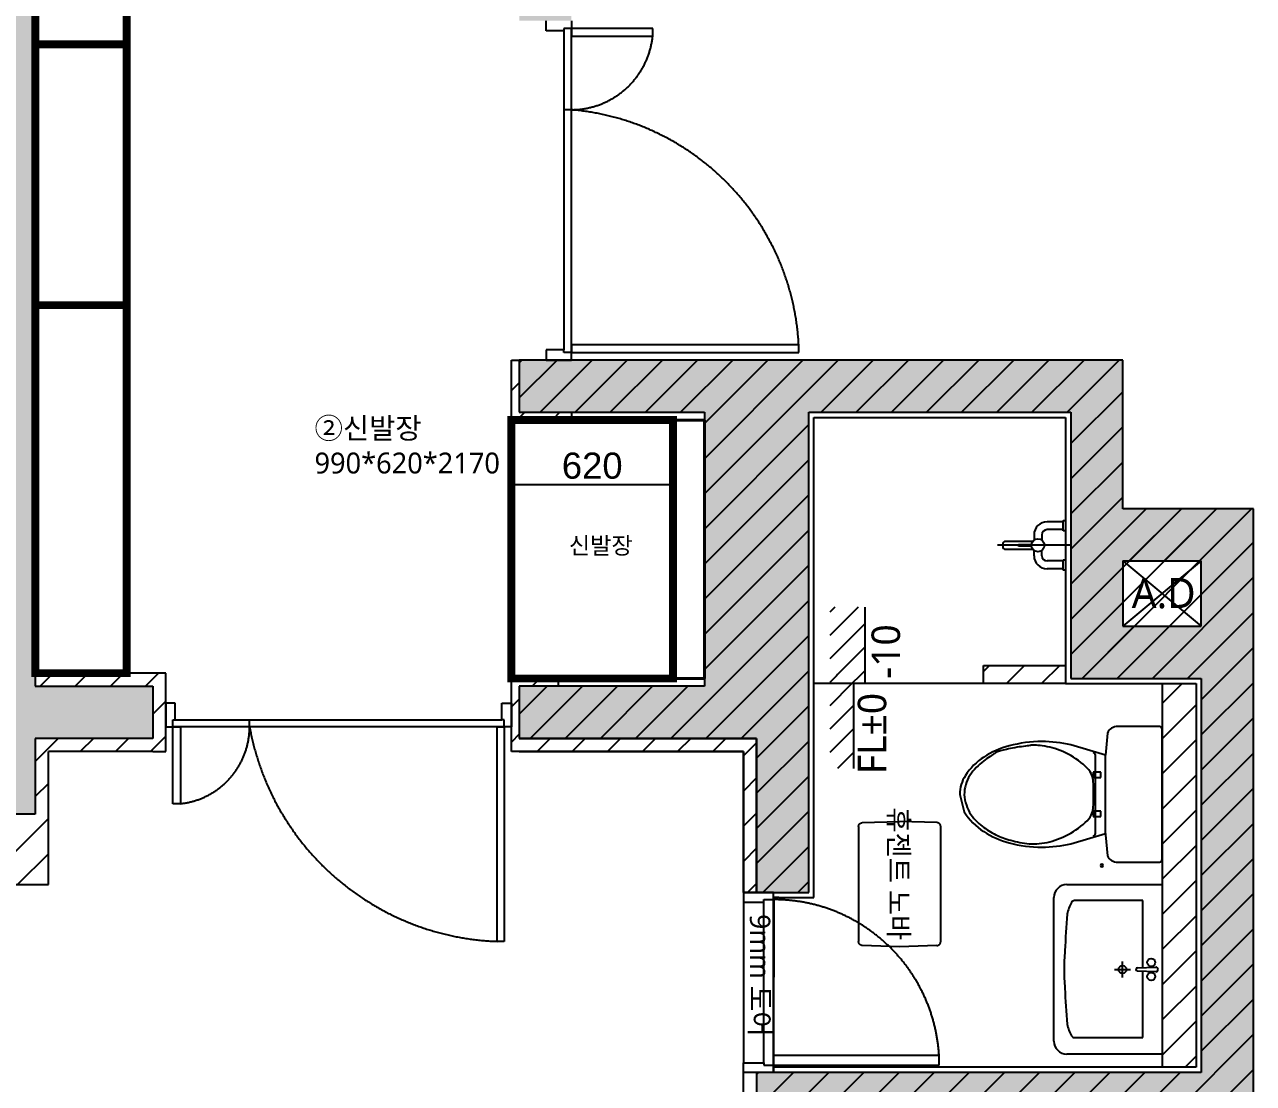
# Model space of a CAD drawing. Header units: millimetres. Extents: x 512 to 764439, y -71 to 559481.
# Drawn here: x 474385 to 479096, y 211570 to 215628 of the extents above; entities that cross this region are included whole.
import ezdxf
from ezdxf.enums import TextEntityAlignment as Align

# ---------------------------------------------------------------- set-up
doc = ezdxf.new("R2010")
doc.units = ezdxf.units.MM
doc.header["$LTSCALE"] = 50
doc.linetypes.add('CENTER', pattern=[50.8, 31.75, -6.35, 6.35, -6.35])
doc.linetypes.add('DASHDOT', pattern=[1, 0.5, -0.25, 0, -0.25])
for name, color, linetype in [('#CENTER', 1, 'CENTER'), ('#DOOR', 4, 'Continuous'), ('#FUR_제작', 6, 'Continuous'), ('#TEXT', 7, 'Continuous'), ('#건축벽체_CON', 2, 'Continuous'), ('#목공', 124, 'Continuous'), ('#욕실', 252, 'Continuous'), ('#조적', 30, 'Continuous'), ('#타일', 241, 'Continuous'), ('.', 8, 'Continuous'), ('16.마감표기도', 7, 'Continuous')]:
    doc.layers.add(name, color=color, linetype=linetype)
doc.layers.add('#Fur', color=6, linetype='Continuous', lineweight=40)
doc.styles.get("Standard").update_dxf_attribs({"font": 'arial.ttf'})
doc.styles.add('STYLE7', font='swissel.ttf')
doc.styles.add('맑은 고딕', font='malgun.ttf')
doc.styles.add('맑은고딕', font='malgun.ttf')
doc.dimstyles.new('조명배치도_60', dxfattribs={"dimscale": 100, "dimtxt": 1, "dimasz": 0.25, "dimexe": 0.3, "dimexo": 0.2, "dimgap": 0.2, "dimtad": 1, "dimdec": 0, "dimlunit": 6, "dimtxsty": 'STYLE7', "dimblk": 'ARCHTICK', "dimcen": -1, "dimclrd": 256, "dimclre": 256, "dimclrt": 10, "dimadec": 0, "dimazin": 0, "dimtfac": 1, "dimtdec": 0, "dimtix": 1, "dimtmove": 2, "dimatfit": 3, "dimldrblk": 'ARCHTICK', "dimfxl": 1, "dimlwd": -1, "dimlwe": -1, "dimarcsym": 0})
pattern_1 = [(45, (226107.1, 166752.55), (-67.35192, 67.35192), [])]

# ---------------------------------------------------------------- blocks, each defined once
blk = doc.blocks.new('DFDSF')
at = {"layer": '.', "ltscale": 2, "transparency": 33554559}
h = blk.add_hatch(color=8, dxfattribs=at)
h.dxf.hatch_style = 1
h.paths.add_polyline_path([(338341.2, 81981.1), (336641.2, 81981.1), (336641.2, 81781.1), (337741.2, 81781.1), (337741.2, 80281.1), (336886.2, 80281.1), (336886.2, 80081.1), (337741.2, 80081.1), (337741.2, 75921.1), (337281.2, 75921.1), (337281.2, 75721.1), (337941.2, 75721.1), (337941.2, 76011.1), (338391.2, 76011.1), (338391.2, 76058), (338391.2, 76211.1), (337941.2, 76211.1), (337941.2, 80081.1), (338341.2, 80081.1)])
h.paths.add_polyline_path([(338141.2, 80881.1), (337941.2, 80881.1), (337941.2, 81781.1), (338141.2, 81781.1)], flags=16)
h.paths.add_polyline_path([(338141.2, 80681.1), (338141.2, 80281.1), (337941.2, 80281.1), (337941.2, 80681.1)], flags=16)
h.paths.add_polyline_path([(339996.2, 80203.6), (339796.2, 80203.6), (339796.2, 80081.1), (339796.2, 78761.1), (339996.2, 78761.1)])
h.paths.add_polyline_path([(331166.2, 70151.1), (330766.2, 70151.1), (330766.2, 69951.1), (331366.2, 69951.1), (331366.2, 74251.1), (331166.2, 74251.1), (331166.2, 74055.5)])
h.paths.add_polyline_path([(336200.7, 78532.8), (336200.7, 79213.9), (335787, 79213.9), (335787, 78532.8)], flags=9)
h.paths.add_polyline_path([(333543.1, 77829.6), (334224.1, 77829.6), (334224.1, 78243.3), (333543.1, 78243.3)], flags=9)
h.paths.add_polyline_path([(337703.7, 74502.9), (337703.7, 75183.9), (337290, 75183.9), (337290, 74502.9)], flags=9)
h.paths.add_polyline_path([(331162.1, 74502.9), (331162.1, 75183.9), (330748.4, 75183.9), (330748.4, 74502.9)], flags=9)
h.paths.add_polyline_path([(336260.6, 76774.4), (336260.6, 77267), (335846.9, 77267), (335846.9, 76774.4)], flags=9)
h.paths.add_polyline_path([(334913.9, 79384.1), (334913.9, 79876.7), (334500.2, 79876.7), (334500.2, 79384.1)], flags=9)
h.paths.add_polyline_path([(329011.8, 71740.4), (329489.3, 71740.4), (329489.3, 72021.6), (329011.8, 72021.6)], flags=9)
h.paths.add_polyline_path([(336400.9, 79956.4), (336699.3, 79956.4), (336699.3, 80077.5), (336400.9, 80077.5)], flags=9)
h.paths.add_polyline_path([(338695.3, 81081.3), (339421.1, 81081.3), (339421.1, 81298.3), (338695.3, 81298.3)], flags=9)
h.paths.add_polyline_path([(336820.7, 78057.1), (337362.8, 78057.1), (337362.8, 78178.2), (336820.7, 78178.2)], flags=25)
h.paths.add_polyline_path([(332573.5, 80085.7), (332573.5, 80472.7), (332452.4, 80472.7), (332452.4, 80085.7)], flags=9)
h.paths.add_polyline_path([(332682, 81037.5), (332682, 81616.6), (332452.3, 81616.6), (332452.3, 81037.5)], flags=9)
h.paths.add_polyline_path([(327279.7, 75623.7), (328005.6, 75623.7), (328005.6, 75840.6), (327279.7, 75840.6)], flags=9)
h.paths.add_polyline_path([(334863.3, 79512.1), (336051.7, 79512.1), (336051.7, 79766.9), (334863.3, 79766.9)], flags=9)
h.paths.add_polyline_path([(329176.8, 70568.8), (329756.3, 70568.8), (329756.3, 70804.7), (329176.8, 70804.7)], flags=9)
h.paths.add_polyline_path([(333507.8, 69233.9), (334696.1, 69233.9), (334696.1, 69488.6), (333507.8, 69488.6)], flags=9)
h.paths.add_polyline_path([(340816.6, 69233.9), (342005, 69233.9), (342005, 69488.6), (340816.6, 69488.6)], flags=9)
h.paths.add_polyline_path([(333634.5, 79165.1), (333999.1, 79165.1), (333999.1, 79348.5), (333634.5, 79348.5)], flags=9)
h.paths.add_polyline_path([(333962.6, 80090.5), (334586.1, 80090.5), (334586.1, 80239.6), (333962.6, 80239.6)], flags=9)
h.paths.add_polyline_path([(334060.9, 75436.5), (335408.1, 75436.5), (335408.1, 75619.9), (334060.9, 75619.9)], flags=9)
h.paths.add_polyline_path([(331366.5, 68772.9), (332548, 68772.9), (332548, 69008.8), (331366.5, 69008.8)], flags=9)
h.paths.add_polyline_path([(334774.3, 77718.7), (335343.7, 77718.7), (335343.7, 78003.8), (334774.3, 78003.8)], flags=9)
h.paths.add_polyline_path([(335953.7, 79875.3), (336320.9, 79875.3), (336320.9, 80024.3), (335953.7, 80024.3)], flags=9)
h.paths.add_polyline_path([(333460.9, 76854.3), (333764.7, 76854.3), (333764.7, 77007.1), (333460.9, 77007.1)], flags=9)
h.paths.add_polyline_path([(333091.1, 76542.6), (333394.9, 76542.6), (333394.9, 76695.4), (333091.1, 76695.4)], flags=9)
h.paths.add_polyline_path([(332969.8, 79053.3), (333100.7, 79053.3), (333100.7, 79206.1), (332969.8, 79206.1)], flags=9)
h.paths.add_polyline_path([(332884.4, 77770.4), (333188.2, 77770.4), (333188.2, 77923.2), (332884.4, 77923.2)], flags=9)
h.paths.add_polyline_path([(332836.6, 78524.5), (333230.8, 78524.5), (333230.8, 78677.2), (332836.6, 78677.2)], flags=9)
h.paths.add_polyline_path([(329027.4, 69208.3), (329838.7, 69208.3), (329838.7, 69493.3), (329027.4, 69493.3)], flags=9)
h.paths.add_polyline_path([(333408.3, 81268.8), (334219.6, 81268.8), (334219.6, 81553.9), (333408.3, 81553.9)], flags=9)
h.paths.add_polyline_path([(336706.9, 80756.2), (336706.9, 81151.4), (336537.7, 81151.4), (336537.7, 80756.2)], flags=9)
h.paths.add_polyline_path([(336759.6, 81121.6), (336759.6, 81407.7), (336590.4, 81407.7), (336590.4, 81121.6)], flags=9)
h.paths.add_polyline_path([(328332, 78371.2), (328332, 78766.4), (328162.7, 78766.4), (328162.7, 78371.2)], flags=9)
h.paths.add_polyline_path([(328384.8, 78736.5), (328384.8, 79022.9), (328214.7, 79022.9), (328214.7, 78736.5)], flags=9)
h.paths.add_polyline_path([(338932.4, 71242.6), (339326.7, 71242.6), (339326.7, 71395.4), (338932.4, 71395.4)], flags=9)
h.paths.add_polyline_path([(341434.5, 74226.2), (341828.8, 74226.2), (341828.8, 74379), (341434.5, 74379)], flags=9)
h.paths.add_polyline_path([(337702.2, 71296.7), (338108.8, 71296.7), (338108.8, 71577.9), (337702.2, 71577.9)], flags=9)
h.paths.add_polyline_path([(340786.3, 71296.7), (341192.9, 71296.7), (341192.9, 71577.9), (340786.3, 71577.9)], flags=9)
h.paths.add_polyline_path([(330938, 77966.2), (331344.6, 77966.2), (331344.6, 78247.4), (330938, 78247.4)], flags=9)
h.paths.add_polyline_path([(333628.2, 71737.2), (334197.6, 71737.2), (334197.6, 72022.3), (333628.2, 72022.3)], flags=9)
h.paths.add_polyline_path([(327958.2, 69261.8), (328352.4, 69261.8), (328352.4, 69414.6), (327958.2, 69414.6)], flags=9)
h.paths.add_polyline_path([(327409.8, 71898.3), (327804.1, 71898.3), (327804.1, 72051.1), (327409.8, 72051.1)], flags=9)
h.paths.add_polyline_path([(327434.8, 74896.2), (327829, 74896.2), (327829, 75049), (327434.8, 75049)], flags=9)
h.paths.add_polyline_path([(327440.5, 77324), (327756.6, 77324), (327756.6, 77476.7), (327440.5, 77476.7)], flags=9)
h.paths.add_polyline_path([(327478.9, 76542.6), (327782.7, 76542.6), (327782.7, 76695.4), (327478.9, 76695.4)], flags=9)
h.paths.add_polyline_path([(341178.3, 75772.2), (341178.3, 75148.5), (341329.6, 75148.5), (341329.6, 75772.2)], flags=9)
h.paths.add_polyline_path([(341233.7, 75866.2), (341233.7, 76261.4), (341064.4, 76261.4), (341064.4, 75866.2)], flags=9)
h.paths.add_polyline_path([(341286.5, 76231.5), (341286.5, 76517.9), (341116.4, 76517.9), (341116.4, 76231.5)], flags=9)
h.paths.add_polyline_path([(339403.9, 77086.2), (339403.9, 77481.4), (339234.7, 77481.4), (339234.7, 77086.2)], flags=9)
h.paths.add_polyline_path([(339456.2, 77438.2), (339456.2, 77723.4), (339289.6, 77723.4), (339289.6, 77438.2)], flags=9)
h.paths.add_polyline_path([(328180, 78337.2), (328180, 77751.1), (328331.3, 77751.1), (328331.3, 78337.2)], flags=9)
h.paths.add_polyline_path([(338414.5, 77089.5), (339135.2, 77089.5), (339135.2, 77242.3), (338414.5, 77242.3)], flags=9)
h.paths.add_polyline_path([(338683.5, 77496.6), (338987.3, 77496.6), (338987.3, 77649.4), (338683.5, 77649.4)], flags=9)
h.paths.add_polyline_path([(340029.3, 76679.8), (340333.1, 76679.8), (340333.1, 76832.6), (340029.3, 76832.6)], flags=9)
h.paths.add_polyline_path([(338380.9, 78083.2), (339011.1, 78083.2), (339011.1, 78236), (338380.9, 78236)], flags=9)
h.paths.add_polyline_path([(338414.5, 79236), (339135.2, 79236), (339135.2, 79388.8), (338414.5, 79388.8)], flags=9)
h.paths.add_polyline_path([(327245.7, 80105.2), (327559.2, 80105.2), (327559.2, 80280.3), (327245.7, 80280.3)], flags=9)
h.paths.add_polyline_path([(327265.7, 79299), (327538.3, 79299), (327538.3, 79477.3), (327265.7, 79477.3)], flags=9)
h.paths.add_polyline_path([(342110.3, 76479.4), (342423.8, 76479.4), (342423.8, 76654.6), (342110.3, 76654.6)], flags=9)
h = blk.add_hatch(color=8, dxfattribs=at)
h.dxf.hatch_style = 1
h.paths.add_polyline_path([(336646.2, 74251.1), (336446.2, 74251.1), (336446.2, 68796.1), (336446.2, 68796.1), (336446.2, 68673.6), (336446.2, 68673.6), (336446.2, 68551.1), (336646.2, 68551.1), (336646.2, 68673.6), (336646.2, 68796.1)])
h.paths.add_polyline_path([(333337.8, 69143.6), (333337.8, 69636.2), (332924.1, 69636.2), (332924.1, 69143.6)], flags=9)
h.paths.add_polyline_path([(329011.8, 71740.4), (329489.3, 71740.4), (329489.3, 72021.6), (329011.8, 72021.6)], flags=9)
h.paths.add_polyline_path([(336400.9, 79956.4), (336699.3, 79956.4), (336699.3, 80077.5), (336400.9, 80077.5)], flags=9)
h.paths.add_polyline_path([(338695.3, 81081.3), (339421.1, 81081.3), (339421.1, 81298.3), (338695.3, 81298.3)], flags=9)
h.paths.add_polyline_path([(336820.7, 78057.1), (337362.8, 78057.1), (337362.8, 78178.2), (336820.7, 78178.2)], flags=9)
h.paths.add_polyline_path([(332573.5, 80085.7), (332573.5, 80472.7), (332452.4, 80472.7), (332452.4, 80085.7)], flags=9)
h.paths.add_polyline_path([(332682, 81037.5), (332682, 81616.6), (332452.3, 81616.6), (332452.3, 81037.5)], flags=9)
h.paths.add_polyline_path([(327279.7, 75623.7), (328005.6, 75623.7), (328005.6, 75840.6), (327279.7, 75840.6)], flags=9)
h.paths.add_polyline_path([(334863.3, 79512.1), (336051.7, 79512.1), (336051.7, 79766.9), (334863.3, 79766.9)], flags=9)
h.paths.add_polyline_path([(329176.8, 70568.8), (329756.3, 70568.8), (329756.3, 70804.7), (329176.8, 70804.7)], flags=9)
h.paths.add_polyline_path([(333507.8, 69233.9), (334696.1, 69233.9), (334696.1, 69488.6), (333507.8, 69488.6)], flags=9)
h.paths.add_polyline_path([(340376, 69233.9), (341564.3, 69233.9), (341564.3, 69488.6), (340376, 69488.6)], flags=9)
h.paths.add_polyline_path([(333634.5, 79165.1), (333999.1, 79165.1), (333999.1, 79348.5), (333634.5, 79348.5)], flags=9)
h.paths.add_polyline_path([(333962.6, 80090.5), (334586.1, 80090.5), (334586.1, 80239.6), (333962.6, 80239.6)], flags=9)
h.paths.add_polyline_path([(334060.9, 75436.5), (335408.1, 75436.5), (335408.1, 75619.9), (334060.9, 75619.9)], flags=9)
h.paths.add_polyline_path([(331366.5, 68772.9), (332548, 68772.9), (332548, 69008.8), (331366.5, 69008.8)], flags=9)
h.paths.add_polyline_path([(334774.3, 77718.7), (335343.7, 77718.7), (335343.7, 78003.8), (334774.3, 78003.8)], flags=9)
h.paths.add_polyline_path([(335953.7, 79875.3), (336320.9, 79875.3), (336320.9, 80024.3), (335953.7, 80024.3)], flags=9)
h.paths.add_polyline_path([(333460.9, 76854.3), (333764.7, 76854.3), (333764.7, 77007.1), (333460.9, 77007.1)], flags=9)
h.paths.add_polyline_path([(333091.1, 76542.6), (333394.9, 76542.6), (333394.9, 76695.4), (333091.1, 76695.4)], flags=9)
h.paths.add_polyline_path([(332969.8, 79053.3), (333100.7, 79053.3), (333100.7, 79206.1), (332969.8, 79206.1)], flags=9)
h.paths.add_polyline_path([(332884.4, 77770.4), (333188.2, 77770.4), (333188.2, 77923.2), (332884.4, 77923.2)], flags=9)
h.paths.add_polyline_path([(332836.6, 78524.5), (333230.8, 78524.5), (333230.8, 78677.2), (332836.6, 78677.2)], flags=9)
h.paths.add_polyline_path([(329027.4, 69208.3), (329838.7, 69208.3), (329838.7, 69493.3), (329027.4, 69493.3)], flags=9)
h.paths.add_polyline_path([(333408.3, 81268.8), (334219.6, 81268.8), (334219.6, 81553.9), (333408.3, 81553.9)], flags=9)
h.paths.add_polyline_path([(336706.9, 80756.2), (336706.9, 81151.4), (336537.7, 81151.4), (336537.7, 80756.2)], flags=9)
h.paths.add_polyline_path([(336759.6, 81121.6), (336759.6, 81407.7), (336590.4, 81407.7), (336590.4, 81121.6)], flags=9)
h.paths.add_polyline_path([(328332, 78371.2), (328332, 78766.4), (328162.7, 78766.4), (328162.7, 78371.2)], flags=9)
h.paths.add_polyline_path([(328384.8, 78736.5), (328384.8, 79022.9), (328214.7, 79022.9), (328214.7, 78736.5)], flags=9)
h.paths.add_polyline_path([(338932.4, 71242.6), (339326.7, 71242.6), (339326.7, 71395.4), (338932.4, 71395.4)], flags=9)
h.paths.add_polyline_path([(341434.5, 74226.2), (341828.8, 74226.2), (341828.8, 74379), (341434.5, 74379)], flags=9)
h.paths.add_polyline_path([(337702.2, 71296.7), (338108.8, 71296.7), (338108.8, 71577.9), (337702.2, 71577.9)], flags=9)
h.paths.add_polyline_path([(340786.3, 71296.7), (341192.9, 71296.7), (341192.9, 71577.9), (340786.3, 71577.9)], flags=9)
h.paths.add_polyline_path([(330938, 77966.2), (331344.6, 77966.2), (331344.6, 78247.4), (330938, 78247.4)], flags=9)
h.paths.add_polyline_path([(333628.2, 71737.2), (334197.6, 71737.2), (334197.6, 72022.3), (333628.2, 72022.3)], flags=9)
h.paths.add_polyline_path([(327958.2, 69261.8), (328352.4, 69261.8), (328352.4, 69414.6), (327958.2, 69414.6)], flags=9)
h.paths.add_polyline_path([(327409.8, 71898.3), (327804.1, 71898.3), (327804.1, 72051.1), (327409.8, 72051.1)], flags=9)
h.paths.add_polyline_path([(327434.8, 74896.2), (327829, 74896.2), (327829, 75049), (327434.8, 75049)], flags=9)
h.paths.add_polyline_path([(327440.5, 77324), (327756.6, 77324), (327756.6, 77476.7), (327440.5, 77476.7)], flags=9)
h.paths.add_polyline_path([(327478.9, 76542.6), (327782.7, 76542.6), (327782.7, 76695.4), (327478.9, 76695.4)], flags=9)
h.paths.add_polyline_path([(341178.3, 75772.2), (341178.3, 75148.5), (341329.6, 75148.5), (341329.6, 75772.2)], flags=9)
h.paths.add_polyline_path([(341233.7, 75866.2), (341233.7, 76261.4), (341064.4, 76261.4), (341064.4, 75866.2)], flags=9)
h.paths.add_polyline_path([(341286.5, 76231.5), (341286.5, 76517.9), (341116.4, 76517.9), (341116.4, 76231.5)], flags=9)
h.paths.add_polyline_path([(339403.9, 77086.2), (339403.9, 77481.4), (339234.7, 77481.4), (339234.7, 77086.2)], flags=9)
h.paths.add_polyline_path([(339456.2, 77438.2), (339456.2, 77723.4), (339289.6, 77723.4), (339289.6, 77438.2)], flags=9)
h.paths.add_polyline_path([(328180, 78337.2), (328180, 77751.1), (328331.3, 77751.1), (328331.3, 78337.2)], flags=9)
h.paths.add_polyline_path([(338414.5, 77089.5), (339135.2, 77089.5), (339135.2, 77242.3), (338414.5, 77242.3)], flags=9)
h.paths.add_polyline_path([(338683.5, 77496.6), (338987.3, 77496.6), (338987.3, 77649.4), (338683.5, 77649.4)], flags=9)
h.paths.add_polyline_path([(340029.3, 76679.8), (340333.1, 76679.8), (340333.1, 76832.6), (340029.3, 76832.6)], flags=9)
h.paths.add_polyline_path([(338380.9, 78083.2), (339011.1, 78083.2), (339011.1, 78236), (338380.9, 78236)], flags=9)
h.paths.add_polyline_path([(338414.5, 79236), (339135.2, 79236), (339135.2, 79388.8), (338414.5, 79388.8)], flags=9)
h.paths.add_polyline_path([(327245.7, 80105.2), (327559.2, 80105.2), (327559.2, 80280.3), (327245.7, 80280.3)], flags=9)
h.paths.add_polyline_path([(327265.7, 79299), (327538.3, 79299), (327538.3, 79477.3), (327265.7, 79477.3)], flags=9)
h.paths.add_polyline_path([(342110.3, 76479.4), (342423.8, 76479.4), (342423.8, 76654.6), (342110.3, 76654.6)], flags=9)
h = blk.add_hatch(color=8, dxfattribs=at)
h.dxf.hatch_style = 1
h.paths.add_polyline_path([(340506.2, 76211.1), (339796.2, 76211.1), (339796.2, 76011.1), (340706.2, 76011.1), (340706.2, 75421.1), (340771.2, 75421.1), (340906.2, 75421.1), (340906.2, 77261.1), (341911.2, 77261.1), (341911.2, 76241.1), (342411.2, 76241.1), (342411.2, 74731.1), (340706.2, 74731.1), (340706.2, 74051.1), (340906.2, 74051.1), (340906.2, 74531.1), (342411.2, 74531.1), (342411.2, 68551.1), (342611.2, 68551.1), (342611.2, 76891.1), (342111.2, 76891.1), (342111.2, 77461.1), (339796.2, 77461.1), (339796.2, 77261.1), (340506.2, 77261.1)])
h.paths.add_polyline_path([(342111.2, 76441.1), (342111.2, 76691.1), (342411.2, 76691.1), (342411.2, 76441.1)], flags=16)
h.paths.add_polyline_path([(342110.3, 76479.4), (342423.8, 76479.4), (342423.8, 76654.6), (342110.3, 76654.6)], flags=24)
at = {"layer": '#CENTER', "color": 8, "ltscale": 2}
for p, q in [((342111.2, 76691.1), (342411.2, 76441.1)), ((342411.2, 76691.1), (342111.2, 76441.1))]:
    blk.add_line(p, q, dxfattribs=at)
at = {"layer": '#DOOR', "color": 8}
for p, q in [((339899.3, 78722.3), (339899.3, 78761.1)), ((339996.2, 78732), (339967.2, 78732)), ((339967.2, 78732), (339967.2, 78722.3)), ((339996.2, 78761.1), (339996.2, 78732)), ((340308.3, 78732), (339996.2, 78732)), ((339996.2, 78732), (339996.2, 78701.7)), ((340308.3, 78701.7), (340308.3, 78732)), ((339967.2, 78722.3), (339899.3, 78722.3)), ((339996.2, 78701.7), (340308.3, 78701.7)), ((339996.2, 77461.1), (339996.2, 77519.2)), ((340868, 77519.2), (339996.2, 77519.2)), ((339996.2, 77519.2), (339996.2, 77490.1)), ((340868, 77490.1), (340868, 77519.2)), ((339967.2, 77499.8), (339899.3, 77499.8)), ((339899.3, 77499.8), (339899.3, 77461.1)), ((339899.3, 77461.1), (339996.2, 77461.1)), ((339967.2, 77490.1), (339967.2, 77499.8)), ((339996.2, 77490.1), (339967.2, 77490.1)), ((339996.2, 77490.1), (340868, 77490.1)), ((338441.2, 76146.8), (338441.2, 76055.4)), ((338477.8, 76146.8), (338441.2, 76146.8)), ((338477.8, 76082.8), (338477.8, 76146.8)), ((339729.7, 76082.8), (339729.7, 76146.8)), ((339729.7, 76146.8), (339766.2, 76146.8)), ((339766.2, 76146.8), (339766.2, 76055.4)), ((338441.2, 76055.4), (338468.7, 76055.4)), ((338468.7, 76055.4), (338468.7, 76082.8)), ((338468.7, 76082.8), (338477.8, 76082.8)), ((338468.7, 75761.1), (338468.7, 76055.4)), ((338468.7, 76055.4), (338497.3, 76055.4)), ((338497.3, 76055.4), (338497.3, 75761.1)), ((339766.2, 76055.4), (339711.4, 76055.4)), ((339711.4, 75233.3), (339711.4, 76055.4)), ((339711.4, 76055.4), (339738.8, 76055.4)), ((339738.8, 76082.8), (339729.7, 76082.8)), ((339738.8, 76055.4), (339738.8, 76082.8)), ((339738.8, 76055.4), (339738.8, 75233.3)), ((338497.3, 75761.1), (338468.7, 75761.1)), ((340771.2, 75421.1), (340656.2, 75421.1)), ((340656.2, 75421.1), (340656.2, 75384.3)), ((340656.2, 75384.3), (340734.4, 75384.3)), ((340656.2, 75384.3), (340656.2, 74767.9)), ((340734.4, 75384.3), (340734.4, 75393.5)), ((340734.4, 75393.5), (340771.2, 75393.5)), ((340734.4, 74767.9), (340734.4, 75384.3)), ((340771.2, 75393.5), (340771.2, 75421.1)), ((340772.1, 75393.5), (340771.2, 74795.5)), ((339738.8, 75233.3), (339711.4, 75233.3)), ((340656.2, 74767.9), (340734.4, 74767.9)), ((340656.2, 74731.1), (340656.2, 74767.9)), ((340734.4, 74767.9), (340734.4, 74758.7)), ((341406, 74795.5), (340771.2, 74795.5)), ((340771.2, 74795.5), (340771.2, 74758.7)), ((341406, 74758.7), (341406, 74795.5)), ((340771.2, 74731.1), (340656.2, 74731.1)), ((340734.4, 74758.7), (340771.2, 74758.7)), ((340771.2, 74758.7), (340771.2, 74731.1)), ((340771.2, 74758.7), (341406, 74758.7))]:
    blk.add_line(p, q, dxfattribs=at)
at = {"layer": '#DOOR', "color": 8, "ltscale": 2}
for p, q in [((339996.2, 77490.1), (339996.2, 78732)), ((339967.2, 78722.3), (339967.2, 77499.8)), ((339996.2, 78420.3), (339967.2, 78420.3)), ((339738.8, 76055.4), (338468.7, 76055.4)), ((338477.8, 76082.8), (339729.7, 76082.8)), ((338762.6, 76055.4), (338762.6, 76082.8))]:
    blk.add_line(p, q, dxfattribs=at)
at = {"layer": '#DOOR', "color": 8, "linetype": 'DASHDOT', "ltscale": 100}
for centre, radius, start, end in [((339995.1, 78735.2), 314.9, 270.2009, 353.8879), ((339913.9, 77468.4), 955.4, 3.0488, 85.0545), ((338465.7, 76056.4), 297, 276.1121, 359.7991), ((339748.3, 76234.4), 1001.7, 190.2925, 267.892)]:
    blk.add_arc(centre, radius, start, end, dxfattribs=at)
at = {"layer": '#DOOR', "color": 8, "linetype": 'DASHDOT', "ltscale": 60}
blk.add_arc((340772.4, 74758.7), 634.8, 3.4075, 90.0222, dxfattribs=at)
at = {"layer": '#Fur', "color": 8, "ltscale": 2}
for p, q in [((338291.2, 76261.1), (338291.2, 80081.1)), ((337941.2, 78671.1), (338291.2, 78671.1)), ((337941.2, 77671.1), (338291.2, 77671.1)), ((340506.2, 77231.1), (339766.2, 77231.1)), ((339766.2, 77231.1), (339766.2, 76241.1)), ((340506.2, 76241.1), (340506.2, 77231.1)), ((339766.2, 76241.1), (340506.2, 76241.1))]:
    blk.add_line(p, q, dxfattribs=at)
at = {"layer": '#TEXT', "color": 8}
for p, q in [((341122.9, 76221.1), (341122.9, 76514.5)), ((341122.9, 76221.1), (341077.9, 76221.1)), ((341077.9, 76221.1), (341077.9, 75896.1))]:
    blk.add_line(p, q, dxfattribs=at)
at = {"layer": '#건축벽체_CON', "color": 8, "ltscale": 2}
for p, q in [((337941.2, 80081.1), (337941.2, 76211.1)), ((342111.2, 77461.1), (339796.2, 77461.1)), ((339796.2, 77461.1), (339796.2, 77261.1)), ((342111.2, 76891.1), (342111.2, 77461.1)), ((339796.2, 77261.1), (340506.2, 77261.1)), ((340506.2, 77261.1), (340506.2, 76211.1)), ((340906.2, 75421.1), (340906.2, 77261.1)), ((340906.2, 77261.1), (341911.2, 77261.1)), ((341911.2, 77261.1), (341911.2, 76241.1)), ((342611.2, 76891.1), (342111.2, 76891.1)), ((342611.2, 68551.1), (342611.2, 76891.1)), ((342111.2, 76691.1), (342411.2, 76691.1)), ((342111.2, 76691.1), (342111.2, 76441.1)), ((342411.2, 76441.1), (342411.2, 76691.1)), ((342111.2, 76441.1), (342411.2, 76441.1)), ((341911.2, 76241.1), (342411.2, 76241.1)), ((342411.2, 76241.1), (342411.2, 74731.1)), ((337941.2, 76211.1), (338391.2, 76211.1)), ((338391.2, 76211.1), (338391.2, 76011.1)), ((340506.2, 76211.1), (339796.2, 76211.1)), ((339796.2, 76211.1), (339796.2, 76011.1)), ((338391.2, 76011.1), (337941.2, 76011.1)), ((337941.2, 76011.1), (337941.2, 75721.1)), ((339796.2, 76011.1), (340706.2, 76011.1)), ((340706.2, 76011.1), (340706.2, 75421.1)), ((337941.2, 75721.1), (337281.2, 75721.1)), ((340706.2, 75421.1), (340906.2, 75421.1)), ((342411.2, 74731.1), (340706.2, 74731.1)), ((340706.2, 74731.1), (340706.2, 74051.1))]:
    blk.add_line(p, q, dxfattribs=at)
at = {"layer": '#목공', "color": 8, "ltscale": 2}
for p, q in [((339766.2, 77231.1), (339766.2, 77461.1)), ((339766.2, 77461.1), (339796.2, 77461.1)), ((339796.2, 77461.1), (339796.2, 77261.1)), ((339996.2, 77231.1), (339766.2, 77231.1)), ((339796.2, 77261.1), (339996.2, 77261.1)), ((339996.2, 77261.1), (339996.2, 77231.1)), ((338441.2, 76261.1), (337941.2, 76261.1)), ((338441.2, 75961.1), (338441.2, 76261.1)), ((339766.2, 75961.1), (339766.2, 76241.1)), ((339766.2, 76241.1), (339946.2, 76241.1)), ((339946.2, 76241.1), (339946.2, 76211.1)), ((337991.2, 76011.1), (337991.2, 76011.1)), ((339796.2, 76011.1), (340706.2, 76011.1)), ((340706.2, 76011.1), (339796.2, 76011.1)), ((340656.2, 76011.1), (340656.2, 76011.1)), ((340706.2, 76011.1), (340706.2, 75421.1)), ((340706.2, 75421.1), (340706.2, 76011.1)), ((337991.2, 75451.1), (337991.2, 75961.1)), ((338391.2, 75961.1), (337991.2, 75961.1)), ((338391.2, 75961.1), (338441.2, 75961.1)), ((339796.2, 75961.1), (339766.2, 75961.1)), ((340656.2, 75961.1), (339796.2, 75961.1)), ((339796.2, 75961.1), (340656.2, 75961.1)), ((340656.2, 75421.1), (340656.2, 75961.1)), ((340656.2, 75961.1), (340656.2, 75421.1)), ((337281.2, 75451.1), (337941.2, 75451.1)), ((337941.2, 75451.1), (337991.2, 75451.1)), ((340706.2, 75421.1), (340656.2, 75421.1)), ((340656.2, 75421.1), (340706.2, 75421.1)), ((340656.2, 74301.1), (340656.2, 74731.1)), ((340706.2, 74731.1), (340656.2, 74731.1))]:
    blk.add_line(p, q, dxfattribs=at)
at = {"layer": '#욕실', "color": 8}
for p, q in [((341881.2, 76841.1), (341820.2, 76841.1)), ((341881.2, 76806.1), (341881.2, 76846.1)), ((341881.2, 76846.1), (341891.2, 76846.1)), ((341891.2, 76846.1), (341891.2, 76806.1)), ((341881.2, 76811.1), (341820.2, 76811.1)), ((341891.2, 76806.1), (341881.2, 76806.1)), ((341650.2, 76756.1), (341650.2, 76746.1)), ((341765.2, 76766.1), (341660.2, 76766.1)), ((341710.4, 76748.1), (341710.4, 76754.1)), ((341710.4, 76754.1), (341760.4, 76754.1)), ((341760.4, 76748.1), (341710.4, 76748.1)), ((341770.2, 76791.1), (341770.2, 76771.1)), ((341800.2, 76791.1), (341800.2, 76771.1)), ((341660.2, 76736.1), (341765.2, 76736.1)), ((341770.2, 76711.1), (341770.2, 76731.1)), ((341800.2, 76711.1), (341800.2, 76731.1)), ((341881.2, 76691.1), (341820.2, 76691.1)), ((341881.2, 76661.1), (341820.2, 76661.1)), ((341881.2, 76656.1), (341881.2, 76696.1)), ((341881.2, 76696.1), (341891.2, 76696.1)), ((341891.2, 76656.1), (341881.2, 76656.1)), ((341891.2, 76696.1), (341891.2, 76656.1)), ((341097.3, 75673.6), (341097.4, 75674.8)), ((341097.3, 75673.6), (341097.3, 75232.6)), ((341097.4, 75674.8), (341097.5, 75676.1)), ((341097.5, 75676.1), (341097.8, 75677.4)), ((341097.8, 75677.4), (341098.2, 75678.6)), ((341098.2, 75678.6), (341098.7, 75679.8)), ((341098.7, 75679.8), (341099.2, 75680.9)), ((341099.2, 75680.9), (341099.9, 75682)), ((341099.9, 75682), (341100.7, 75683)), ((341100.7, 75683), (341101.5, 75684)), ((341101.5, 75684), (341102.5, 75684.9)), ((341102.5, 75684.9), (341103.5, 75685.7)), ((341103.5, 75685.7), (341104.5, 75686.4)), ((341104.5, 75686.4), (341105.7, 75687)), ((341105.7, 75687), (341106.8, 75687.5)), ((341106.8, 75687.5), (341108.1, 75687.9)), ((341108.1, 75687.9), (341109.3, 75688.2)), ((341109.3, 75688.2), (341110.6, 75688.5)), ((341110.6, 75688.5), (341111.8, 75688.5)), ((341111.8, 75688.5), (341254.8, 75693.1)), ((341397.8, 75688.5), (341254.8, 75693.1)), ((341399.1, 75688.5), (341397.8, 75688.5)), ((341400.3, 75688.2), (341399.1, 75688.5)), ((341401.6, 75687.9), (341400.3, 75688.2)), ((341402.8, 75687.5), (341401.6, 75687.9)), ((341404, 75687), (341402.8, 75687.5)), ((341405.1, 75686.4), (341404, 75687)), ((341406.2, 75685.7), (341405.1, 75686.4)), ((341407.2, 75684.9), (341406.2, 75685.7)), ((341408.1, 75684), (341407.2, 75684.9)), ((341408.9, 75683), (341408.1, 75684)), ((341409.7, 75682), (341408.9, 75683)), ((341410.4, 75680.9), (341409.7, 75682)), ((341411, 75679.8), (341410.4, 75680.9)), ((341411.4, 75678.6), (341411, 75679.8)), ((341411.8, 75677.4), (341411.4, 75678.6)), ((341412.1, 75676.1), (341411.8, 75677.4)), ((341412.3, 75674.8), (341412.1, 75676.1)), ((341412.3, 75673.6), (341412.3, 75674.8)), ((341412.3, 75232.6), (341412.3, 75673.6)), ((341097.4, 75231.3), (341097.3, 75232.6)), ((341097.5, 75230.1), (341097.4, 75231.3)), ((341097.8, 75228.8), (341097.5, 75230.1)), ((341098.2, 75227.6), (341097.8, 75228.8)), ((341098.7, 75226.4), (341098.2, 75227.6)), ((341099.2, 75225.3), (341098.7, 75226.4)), ((341099.9, 75224.2), (341099.2, 75225.3)), ((341100.7, 75223.1), (341099.9, 75224.2)), ((341101.5, 75222.2), (341100.7, 75223.1)), ((341102.5, 75221.3), (341101.5, 75222.2)), ((341103.5, 75220.5), (341102.5, 75221.3)), ((341104.5, 75219.8), (341103.5, 75220.5)), ((341105.7, 75219.2), (341104.5, 75219.8)), ((341106.8, 75218.7), (341105.7, 75219.2)), ((341108.1, 75218.2), (341106.8, 75218.7)), ((341109.3, 75217.9), (341108.1, 75218.2)), ((341110.6, 75217.7), (341109.3, 75217.9)), ((341111.8, 75217.6), (341110.6, 75217.7)), ((341254.8, 75213.1), (341111.8, 75217.6)), ((341397.8, 75217.6), (341254.8, 75213.1)), ((341397.8, 75217.6), (341399.1, 75217.7)), ((341399.1, 75217.7), (341400.3, 75217.9)), ((341400.3, 75217.9), (341401.6, 75218.2)), ((341401.6, 75218.2), (341402.8, 75218.7)), ((341402.8, 75218.7), (341404, 75219.2)), ((341404, 75219.2), (341405.1, 75219.8)), ((341405.1, 75219.8), (341406.2, 75220.5)), ((341406.2, 75220.5), (341407.2, 75221.3)), ((341407.2, 75221.3), (341408.1, 75222.2)), ((341408.1, 75222.2), (341408.9, 75223.1)), ((341408.9, 75223.1), (341409.7, 75224.2)), ((341409.7, 75224.2), (341410.4, 75225.3)), ((341410.4, 75225.3), (341411, 75226.4)), ((341411, 75226.4), (341411.4, 75227.6)), ((341411.4, 75227.6), (341411.8, 75228.8)), ((341411.8, 75228.8), (341412.1, 75230.1)), ((341412.1, 75230.1), (341412.3, 75231.3)), ((341412.3, 75231.3), (341412.3, 75232.6))]:
    blk.add_line(p, q, dxfattribs=at)
at = {"layer": '#욕실', "color": 8, "linetype": 'CENTER'}
blk.add_line((341911.2, 76751.1), (341630.2, 76751.1), dxfattribs=at)
at = {"layer": '#욕실', "color": 8}
blk.add_circle((341785.2, 76751.1), 25, dxfattribs=at)
for centre, radius, start, end in [((341820.2, 76791.1), 50, 90, 180), ((341820.2, 76791.1), 20, 90, 180), ((341660.2, 76756.1), 10, 90, 180), ((341660.2, 76746.1), 10, 180, 270), ((341820.2, 76711.1), 50, 180, 270), ((341820.2, 76711.1), 20, 180, 270)]:
    blk.add_arc(centre, radius, start, end, dxfattribs=at)
at = {"layer": '#조적', "color": 8, "ltscale": 2}
for p, q in [((341576.2, 76221.1), (341576.2, 76291.1)), ((341576.2, 76291.1), (341891.2, 76291.1)), ((341911.2, 76311.1), (341911.2, 76241.1)), ((341891.2, 76221.1), (341556.2, 76221.1))]:
    blk.add_line(p, q, dxfattribs=at)
at = {"layer": '#조적', "color": 8}
blk.add_line((342261.2, 76221.1), (342261.2, 74751.1), dxfattribs=at)
at = {"layer": '#타일', "color": 8, "ltscale": 2}
for p, q in [((340906.2, 77261.1), (341911.2, 77261.1)), ((340906.2, 75421.1), (340906.2, 77261.1)), ((340926.2, 75401.1), (340926.2, 77241.1)), ((340926.2, 77241.1), (341891.2, 77241.1)), ((341891.2, 77241.1), (341891.2, 76221.1)), ((341911.2, 77261.1), (341911.2, 76241.1)), ((341911.2, 76241.1), (342411.2, 76241.1)), ((342411.2, 76241.1), (342411.2, 74731.1)), ((341891.2, 76221.1), (342391.2, 76221.1)), ((342391.2, 76221.1), (342391.2, 74751.1)), ((340771.2, 74731.1), (340771.2, 75421.1)), ((340771.2, 75421.1), (340906.2, 75421.1)), ((340791.2, 75401.1), (340771.2, 75401.1)), ((340791.2, 75401.1), (340926.2, 75401.1)), ((340791.2, 74751.1), (340771.2, 74751.1)), ((342411.2, 74731.1), (340771.2, 74731.1)), ((342391.2, 74751.1), (340791.2, 74751.1))]:
    blk.add_line(p, q, dxfattribs=at)
at = {"layer": '#타일', "color": 8}
blk.add_line((341576.2, 76221.1), (340926.2, 76221.1), dxfattribs=at)
at = {"layer": '.', "color": 8, "linetype": 'Continuous', "ltscale": 2, "transparency": 33554559}
for p, q in [((339796.2, 77374.2), (339766.2, 77344.2)), ((339817.8, 77261.1), (339787.8, 77231.1)), ((339952.5, 77261.1), (339922.5, 77231.1)), ((341095.7, 76514.2), (340987.2, 76405.6)), ((341005.9, 76514.2), (340987.2, 76495.4)), ((341122.9, 76451.6), (340987.2, 76315.8)), ((341122.9, 76361.8), (341017.2, 76256.1)), ((338009.6, 76261.1), (337959.6, 76211.1)), ((338144.3, 76261.1), (338094.3, 76211.1)), ((338279, 76261.1), (338229, 76211.1)), ((338413.7, 76261.1), (338363.7, 76211.1)), ((339875.5, 76241.1), (339845.5, 76211.1)), ((341012.2, 76251.1), (340987.2, 76226)), ((341017.2, 76256.1), (341012.2, 76251.1)), ((341102, 76251.1), (341072, 76221.1)), ((341107, 76256.1), (341102, 76251.1)), ((341122.9, 76272), (341107, 76256.1)), ((341072, 76221.1), (340987.2, 76136.2)), ((338441.2, 76153.9), (338391.2, 76103.9)), ((339796.2, 76161.9), (339766.2, 76131.9)), ((341077.9, 76137.2), (340987.2, 76046.4)), ((341077.9, 76047.4), (340987.2, 75956.6)), ((338029, 76011.1), (337941.2, 75923.3)), ((338163.7, 76011.1), (338113.7, 75961.1)), ((338298.4, 76011.1), (338248.4, 75961.1)), ((338441.2, 76019.2), (338383.1, 75961.1)), ((339796.2, 76027.2), (339766.2, 75997.2)), ((339914.9, 76011.1), (339864.9, 75961.1)), ((340049.6, 76011.1), (339999.6, 75961.1)), ((340184.3, 76011.1), (340134.3, 75961.1)), ((340319, 76011.1), (340269, 75961.1)), ((340453.7, 76011.1), (340403.7, 75961.1)), ((340588.4, 76011.1), (340538.4, 75961.1)), ((340706.2, 75994.2), (340656.2, 75944.2)), ((341077.9, 75957.6), (341016.5, 75896.1)), ((340706.2, 75859.5), (340656.2, 75809.5)), ((337991.2, 75838.6), (337941.2, 75788.6)), ((340706.2, 75724.8), (340656.2, 75674.8)), ((337991.2, 75703.9), (337738.4, 75451.1)), ((337991.2, 75569.2), (337873.1, 75451.1)), ((340706.2, 75590.1), (340656.2, 75540.1)), ((340706.2, 75455.4), (340671.9, 75421.1))]:
    blk.add_line(p, q, dxfattribs=at)
at = {"layer": '.', "color": 8, "linetype": 'Continuous', "ltscale": 2, "transparency": 33554523}
for p, q in [((341599.4, 76291.1), (341576.2, 76267.9)), ((341734.1, 76291.1), (341664.1, 76221.1)), ((341868.8, 76291.1), (341798.8, 76221.1)), ((342337.7, 76221.1), (342261.2, 76144.7)), ((342391.2, 76140), (342261.2, 76010)), ((342391.2, 76005.3), (342261.2, 75875.3)), ((342391.2, 75870.6), (342261.2, 75740.6)), ((342391.2, 75735.9), (342261.2, 75605.9)), ((342391.2, 75601.2), (342261.2, 75471.2)), ((342391.2, 75466.4), (342261.2, 75336.4)), ((342391.2, 75331.7), (342261.2, 75201.7)), ((342391.2, 75197), (342261.2, 75067)), ((342391.2, 75062.3), (342261.2, 74932.3)), ((342391.2, 74927.6), (342261.2, 74797.6)), ((342391.2, 74792.9), (342349.4, 74751.1))]:
    blk.add_line(p, q, dxfattribs=at)
at = {"color": 8}
for p, q in [((342251.2, 76056.8), (342091.2, 76056.8)), ((342261.2, 75546.8), (342261.2, 76046.8)), ((342051.2, 76031.8), (342043.9, 75947.1)), ((341607.2, 75945.9), (341601.8, 75942.4)), ((341612.1, 75949), (341607.2, 75945.9)), ((341616.3, 75951.7), (341612.1, 75949)), ((341619.9, 75953.9), (341616.3, 75951.7)), ((341622.7, 75955.7), (341619.9, 75953.9)), ((341624.9, 75957), (341622.7, 75955.7)), ((341626.7, 75958.1), (341624.9, 75957)), ((341628.4, 75958.9), (341626.7, 75958.1)), ((341630.1, 75959.7), (341628.4, 75958.9)), ((341632.1, 75960.4), (341630.1, 75959.7)), ((341634.5, 75961.1), (341632.1, 75960.4)), ((341637.5, 75962), (341634.5, 75961.1)), ((341641.4, 75963.2), (341637.5, 75962)), ((341646.1, 75964.5), (341641.4, 75963.2)), ((341651.6, 75966), (341646.1, 75964.5)), ((341657.7, 75967.5), (341651.6, 75966)), ((341664.5, 75969.2), (341657.7, 75967.5)), ((341671.8, 75970.9), (341664.5, 75969.2)), ((341679.6, 75972.5), (341671.8, 75970.9)), ((341687.8, 75974.1), (341679.6, 75972.5)), ((341696.3, 75975.6), (341687.8, 75974.1)), ((341705, 75977), (341696.3, 75975.6)), ((341713.7, 75978.3), (341705, 75977)), ((341722.1, 75979.4), (341713.7, 75978.3)), ((341730.1, 75980.5), (341722.1, 75979.4)), ((341737.4, 75981.5), (341730.1, 75980.5)), ((341743.9, 75982.4), (341737.4, 75981.5)), ((341749.3, 75983.1), (341743.9, 75982.4)), ((341753.5, 75983.8), (341749.3, 75983.1)), ((341756.8, 75984.3), (341753.5, 75983.8)), ((341759.4, 75984.8), (341756.8, 75984.3)), ((341761.8, 75985.1), (341759.4, 75984.8)), ((341764.1, 75985.3), (341761.8, 75985.1)), ((341766.7, 75985.4), (341764.1, 75985.3)), ((341770, 75985.3), (341766.7, 75985.4)), ((341774.2, 75985.1), (341770, 75985.3)), ((341779.6, 75984.8), (341774.2, 75985.1)), ((341786.1, 75984.2), (341779.6, 75984.8)), ((341793.6, 75983.4), (341786.1, 75984.2)), ((341801.9, 75982.4), (341793.6, 75983.4)), ((341810.9, 75981.1), (341801.9, 75982.4)), ((341820.3, 75979.4), (341810.9, 75981.1)), ((341830.1, 75977.3), (341820.3, 75979.4)), ((341840.2, 75974.9), (341830.1, 75977.3)), ((341850.2, 75972), (341840.2, 75974.9)), ((341860.4, 75968.6), (341850.2, 75972)), ((341870.5, 75964.8), (341860.4, 75968.6)), ((341880.7, 75960.6), (341870.5, 75964.8)), ((341890.8, 75955.9), (341880.7, 75960.6)), ((341900.8, 75950.8), (341890.8, 75955.9)), ((341910.9, 75945.2), (341900.8, 75950.8)), ((342043.9, 75947.1), (341911.7, 75986.1)), ((342006.2, 75646.8), (342006.2, 75946.8)), ((342044.3, 75952), (342043.9, 75947.1)), ((342043.9, 75646.6), (342044.3, 75952)), ((341548.9, 75899.5), (341542.3, 75892.5)), ((341555.7, 75906.2), (341548.9, 75899.5)), ((341562.6, 75912.5), (341555.7, 75906.2)), ((341569.5, 75918.4), (341562.6, 75912.5)), ((341576.4, 75924), (341569.5, 75918.4)), ((341583.2, 75929.2), (341576.4, 75924)), ((341589.7, 75934), (341583.2, 75929.2)), ((341596, 75938.4), (341589.7, 75934)), ((341601.8, 75942.4), (341596, 75938.4)), ((341920.8, 75939.2), (341910.9, 75945.2)), ((341930.6, 75932.9), (341920.8, 75939.2)), ((341940.1, 75926.1), (341930.6, 75932.9)), ((341949.3, 75919.2), (341940.1, 75926.1)), ((341958, 75912.1), (341949.3, 75919.2)), ((341966, 75904.9), (341958, 75912.1)), ((341973.3, 75897.7), (341966, 75904.9)), ((341515.1, 75852.4), (341511.3, 75843.4)), ((341519.5, 75861), (341515.1, 75852.4)), ((341524.5, 75869.4), (341519.5, 75861)), ((341530.1, 75877.5), (341524.5, 75869.4)), ((341536, 75885.2), (341530.1, 75877.5)), ((341542.3, 75892.5), (341536, 75885.2)), ((341979.6, 75890.6), (341973.3, 75897.7)), ((341984.9, 75883.7), (341979.6, 75890.6)), ((341989.1, 75877.1), (341984.9, 75883.7)), ((341992.2, 75870.6), (341989.1, 75877.1)), ((341994.5, 75864.2), (341992.2, 75870.6)), ((341996, 75857.8), (341994.5, 75864.2)), ((341996.9, 75851.3), (341996, 75857.8)), ((342026.2, 75881.8), (341996.2, 75881.8)), ((341996.2, 75881.8), (341996.2, 75861.8)), ((341996.2, 75861.8), (342026.2, 75861.8)), ((341997.3, 75844.6), (341996.9, 75851.3)), ((342026.2, 75861.8), (342026.2, 75881.8)), ((341503, 75805.4), (341502.9, 75795.4)), ((341504, 75815.2), (341503, 75805.4)), ((341505.7, 75824.8), (341504, 75815.2)), ((341508.1, 75834.2), (341505.7, 75824.8)), ((341511.3, 75843.4), (341508.1, 75834.2)), ((341997.5, 75837.6), (341997.3, 75844.6)), ((341997.5, 75830.2), (341997.5, 75837.6)), ((341997.5, 75822.4), (341997.5, 75830.2)), ((341997.5, 75814.1), (341997.5, 75822.4)), ((341997.5, 75805.6), (341997.5, 75814.1)), ((341997.5, 75797), (341997.5, 75805.6)), ((341485.6, 75796.8), (341502.2, 75729.4)), ((341502.9, 75795.4), (341503.7, 75785.4)), ((341503.7, 75785.4), (341505.3, 75775.3)), ((341505.3, 75775.3), (341507.6, 75765.3)), ((341507.6, 75765.3), (341510.7, 75755.4)), ((341997.5, 75788.4), (341997.5, 75797)), ((341997.5, 75779.9), (341997.5, 75788.4)), ((341997.5, 75771.7), (341997.5, 75779.9)), ((341997.5, 75763.8), (341997.5, 75771.7)), ((341997.5, 75756.3), (341997.5, 75763.8)), ((341510.7, 75755.4), (341514.3, 75745.8)), ((341514.3, 75745.8), (341518.5, 75736.5)), ((341518.5, 75736.5), (341523.1, 75727.6)), ((341523.1, 75727.6), (341528.2, 75719.3)), ((341528.2, 75719.3), (341533.6, 75711.5)), ((341533.6, 75711.5), (341539.4, 75704.3)), ((341984.9, 75709.9), (341989.1, 75716.6)), ((341989.1, 75716.6), (341992.2, 75723.1)), ((341992.2, 75723.1), (341994.5, 75729.5)), ((341994.5, 75729.5), (341996, 75736)), ((341996, 75736), (341996.9, 75742.5)), ((341996.2, 75731.8), (341996.2, 75711.8)), ((342026.2, 75731.8), (341996.2, 75731.8)), ((341996.2, 75711.8), (342026.2, 75711.8)), ((341996.9, 75742.5), (341997.3, 75749.3)), ((341997.3, 75749.3), (341997.5, 75756.3)), ((342026.2, 75711.8), (342026.2, 75731.8)), ((341539.4, 75704.3), (341545.4, 75697.6)), ((341545.4, 75697.6), (341551.6, 75691.4)), ((341551.6, 75691.4), (341557.9, 75685.6)), ((341557.9, 75685.6), (341564.4, 75680.2)), ((341564.4, 75680.2), (341570.9, 75675)), ((341570.9, 75675), (341577.5, 75670.1)), ((341577.5, 75670.1), (341584, 75665.5)), ((341584, 75665.5), (341590.5, 75661.1)), ((341930.6, 75660.6), (341940.1, 75667.4)), ((341940.1, 75667.4), (341949.3, 75674.3)), ((341949.3, 75674.3), (341958, 75681.5)), ((341958, 75681.5), (341966, 75688.7)), ((341966, 75688.7), (341973.3, 75695.9)), ((341973.3, 75695.9), (341979.6, 75703)), ((341979.6, 75703), (341984.9, 75709.9)), ((341590.5, 75661.1), (341597, 75656.8)), ((341597, 75656.8), (341603.6, 75652.8)), ((341603.6, 75652.8), (341610.2, 75649)), ((341610.2, 75649), (341616.8, 75645.4)), ((341616.8, 75645.4), (341623.5, 75642)), ((341623.5, 75642), (341630.3, 75638.8)), ((341630.3, 75638.8), (341637.2, 75635.8)), ((341637.2, 75635.8), (341644.2, 75632.9)), ((341644.2, 75632.9), (341651.4, 75630.3)), ((341651.4, 75630.3), (341658.7, 75627.8)), ((341658.7, 75627.8), (341666.2, 75625.4)), ((341666.2, 75625.4), (341673.8, 75623.1)), ((341673.8, 75623.1), (341681.7, 75620.8)), ((341681.7, 75620.8), (341689.8, 75618.7)), ((341689.8, 75618.7), (341698.1, 75616.6)), ((341698.1, 75616.6), (341706.6, 75614.6)), ((341830.1, 75615.2), (341840.2, 75617.9)), ((341840.2, 75617.9), (341850.3, 75621.1)), ((341850.3, 75621.1), (341860.4, 75624.6)), ((341860.4, 75624.6), (341870.6, 75628.5)), ((341870.6, 75628.5), (341880.7, 75632.9)), ((341880.7, 75632.9), (341890.8, 75637.6)), ((341890.8, 75637.6), (341900.9, 75642.7)), ((341900.9, 75642.7), (341910.9, 75648.3)), ((341910.9, 75648.3), (341920.8, 75654.3)), ((341911.6, 75607.6), (342043.9, 75646.6)), ((341920.8, 75654.3), (341930.6, 75660.6)), ((342043.9, 75646.6), (342044.3, 75641.7)), ((342044.3, 75641.7), (342051.2, 75561.8)), ((341706.6, 75614.6), (341715.3, 75612.7)), ((341715.3, 75612.7), (341724.2, 75611)), ((341724.2, 75611), (341733.3, 75609.5)), ((341733.3, 75609.5), (341742.5, 75608.3)), ((341742.5, 75608.3), (341751.8, 75607.5)), ((341751.8, 75607.5), (341761.3, 75607)), ((341761.3, 75607), (341770.9, 75606.9)), ((341770.9, 75606.9), (341780.6, 75607.3)), ((341780.6, 75607.3), (341790.3, 75608.1)), ((341790.3, 75608.1), (341800.2, 75609.2)), ((341800.2, 75609.2), (341810.1, 75610.8)), ((341810.1, 75610.8), (341820.1, 75612.8)), ((341820.1, 75612.8), (341830.1, 75615.2)), ((342091.2, 75536.8), (342251.2, 75536.8)), ((341896.3, 75451.3), (342261.2, 75451.3)), ((342261.2, 75451.3), (342261.2, 74801.3)), ((341846.3, 74851.3), (341846.3, 75401.3)), ((342187.8, 75389.5), (341925.5, 75389.5)), ((342187.8, 75133.5), (342187.8, 75389.5)), ((342109.5, 75094.7), (342109.5, 75156.7)), ((342078.4, 75125.1), (342140.4, 75125.1)), ((342166.9, 75132), (342236.5, 75134.8)), ((342236.5, 75117), (342166.9, 75119.8)), ((342187.8, 74864.5), (342187.8, 75118.3)), ((341925.5, 74864.5), (342187.8, 74864.5)), ((342261.2, 74801.3), (341896.3, 74801.3))]:
    blk.add_line(p, q, dxfattribs=at)
for centre, radius in [((342219.4, 75152.8), 15.3), ((342109.4, 75125.7), 15), ((342219.4, 75099), 15.3)]:
    blk.add_circle(centre, radius, dxfattribs=at)
for centre, radius, start, end in [((342091.2, 76012.3), 44.5, 90, 154.0108), ((342251.2, 76046.8), 10, 0, 90), ((341800.2, 75511.1), 487.9, 90, 104.9038), ((341800.2, 75511.1), 487.9, 76.7952, 90), ((341762.7, 75651.9), 342.1, 104.9038, 122.7225), ((341994.4, 75945), 11.9, 8.7037, 81.2963), ((341705.6, 75740.9), 236.4, 122.7225, 147.1922), ((341618.8, 75796.8), 133.1, 147.1922, 180), ((341714, 75865.9), 252, 212.8078, 237.2775), ((341762.7, 75941.8), 342.1, 237.2775, 255.0962), ((341994.4, 75648.7), 11.9, 278.7037, 351.2963), ((341800.2, 76082.6), 487.9, 255.0962, 270), ((341800.2, 76082.6), 487.9, 270, 283.1967), ((342091.2, 75581.3), 44.5, 205.9892, 270), ((342251.2, 75546.8), 10, 270, 0), ((341896.3, 75401.3), 50, 90, 180), ((342063.8, 75300), 171, 151.0392, 167.089), ((341925.5, 75376.6), 12.9, 90, 151.0392), ((344782, 75096.6), 2895, 175.2115, 177.9962), ((342648.1, 75125.7), 762.8, 174.576, 180), ((342648.1, 75125.7), 762.8, 180, 185.424), ((342166.9, 75125.9), 6.12, 90, 270), ((342236.8, 75125.6), 9.19, 0, 91.9092), ((342236.8, 75126.2), 9.19, 268.0908, 0), ((344676.3, 75153), 2789.4, 182.0415, 184.8784), ((342063.8, 74954), 171, 192.911, 208.9608), ((341925.5, 74877.4), 12.9, 208.9608, 270), ((341896.3, 74851.3), 50, 180, 270)]:
    blk.add_arc(centre, radius, start, end, dxfattribs=at)
at = {"color": 8, "linetype": 'ByBlock'}
for start, end in [(0, 180), (180, 0)]:
    blk.add_arc((342030.3, 75524.5), 5.25, start, end, dxfattribs=at)
at = {"layer": '#TEXT', "color": 8, "style": '맑은 고딕'}
blk.add_text('신발장', height=65, dxfattribs=at).set_placement((339986.7, 76717.9))
blk.add_text('A.D', height=115, dxfattribs=at).set_placement((342267.1, 76510.4), align=Align.CENTER)
for s, height, rotation, p in [('-10', 109.2, 90, (341256.3, 76239.9)), ('FL±0', 109.2, 90, (341203.6, 75874.4)), ('9mm 도어', 78, 270, (340681, 75337.9))]:
    blk.add_text(s, height=height, rotation=rotation, dxfattribs=at).set_placement(p)
at = {"layer": '#욕실', "color": 8, "style": '맑은고딕'}
blk.add_text('휴젠트 노바', height=77, rotation=270, dxfattribs=at).set_placement((341251.4, 75747), align=Align.MIDDLE_LEFT)
blk = doc.blocks.new('_ArchTick')
at = {"color": 0, "linetype": 'ByBlock', "const_width": 0.15}
blk.add_lwpolyline([(-0.5, -0.5), (0.5, 0.5)], dxfattribs=at)
blk = doc.blocks.new('*D715')
at = {"ltscale": 2, "transparency": 16777216}
for p, q in [((476250.8, 214092.1), (476250.8, 213835.4)), ((476870.8, 214092.1), (476870.8, 213835.4)), ((476250.8, 213865.4), (476870.8, 213865.4))]:
    blk.add_line(p, q, dxfattribs=at)
at = {"layer": 'Defpoints', "color": 0, "ltscale": 2, "transparency": 16777216}
for p in [(476250.8, 214112.1), (476870.8, 214112.1), (476870.8, 213865.4)]:
    blk.add_point(p, dxfattribs=at)
at = {"ltscale": 2, "transparency": 16777216, "xscale": 25, "yscale": 25, "zscale": 25, "rotation": 180}
blk.add_blockref('_ArchTick', (476250.8, 213865.4), dxfattribs=at)
at = {"ltscale": 2, "transparency": 16777216, "xscale": 25, "yscale": 25, "zscale": 25}
blk.add_blockref('_ArchTick', (476870.8, 213865.4), dxfattribs=at)
at = {"color": 10, "ltscale": 2, "transparency": 16777216, "insert": (476560.8, 213936.8), "char_height": 100, "attachment_point": 5, "style": 'STYLE7'}
blk.add_mtext('620', dxfattribs=at)

msp = doc.modelspace()

# ---------------------------------------------------------------- hatches: boundary and pattern name
at = {"layer": '.', "ltscale": 2, "true_color": 0x939598, "transparency": 33554523}
h = msp.add_hatch(dxfattribs=at)
h.set_pattern_fill('ANSI31', color=252, scale=30)
h.set_pattern_definition(pattern_1)
h.paths.add_polyline_path([(479095.76604849, 213772.11568977), (478595.76604849, 213772.11568977), (478595.76604849, 214342.11568977), (476280.76604849, 214342.11568977), (476280.76604849, 214142.11568977), (476990.76604849, 214142.11568977), (476990.76604849, 213092.11568977), (476280.76604849, 213092.11568977), (476280.76604849, 212892.11568977), (477190.76604849, 212892.11568977), (477190.76604849, 212302.11568977), (477255.76604849, 212302.11568977), (477390.76604849, 212302.11568977), (477390.76604849, 214142.11568977), (478395.76604849, 214142.11568977), (478395.76604849, 213122.11568977), (478895.76604849, 213122.11568977), (478895.76604849, 211612.11568977), (477190.76604849, 211612.11568977), (477190.76604849, 210932.11568977), (477390.76604849, 210932.11568977), (477390.76604849, 211412.11568977), (478895.76604849, 211412.11568977), (478895.76604849, 210932.11568977), (478895.76604849, 205432.11568977), (479095.76604849, 205432.11568977)])
h.paths.add_polyline_path([(478908.34456842, 213535.66701433), (478908.34456842, 213360.47170183), (478895.76604849, 213360.47170183), (478895.76604849, 213322.11568977), (478595.76604849, 213322.11568977), (478595.76604849, 213360.47170183), (478594.86800592, 213360.47170183), (478594.86800592, 213535.66701433), (478595.76604849, 213535.66701433), (478595.76604849, 213572.11568977), (478895.76604849, 213572.11568977), (478895.76604849, 213535.66701433)], flags=16)
at = {"layer": '.', "ltscale": 2, "true_color": 0xcd6928, "transparency": 33554523}
h = msp.add_hatch(dxfattribs=at)
h.set_pattern_fill('ANSI31', color=32, scale=30)
h.set_pattern_definition(pattern_1)
h.paths.add_polyline_path([(479095.76604849, 213772.11568977), (478595.76604849, 213772.11568977), (478595.76604849, 214342.11568977), (476280.76604849, 214342.11568977), (476280.76604849, 214142.11568977), (476990.76604849, 214142.11568977), (476990.76604849, 213092.11568977), (476280.76604849, 213092.11568977), (476280.76604849, 212892.11568977), (477190.76604849, 212892.11568977), (477190.76604849, 212302.11568977), (477255.76604849, 212302.11568977), (477390.76604849, 212302.11568977), (477390.76604849, 214142.11568977), (478395.76604849, 214142.11568977), (478395.76604849, 213122.11568977), (478895.76604849, 213122.11568977), (478895.76604849, 211612.11568977), (477190.76604849, 211612.11568977), (477190.76604849, 210932.11568977), (477390.76604849, 210932.11568977), (477390.76604849, 211412.11568977), (478895.76604849, 211412.11568977), (478895.76604849, 210932.11568977), (478895.76604849, 205432.11568977), (479095.76604849, 205432.11568977)], flags=17)

# ---------------------------------------------------------------- linework, layer by layer
at = {"layer": '#FUR_제작', "color": 32, "ltscale": 2, "true_color": 0xcd6928, "const_width": 30}
for points in [[(474775.76604849, 216962.11568977), (474425.76604849, 216962.11568977), (474425.76604849, 215552.11568977), (474775.76604849, 215552.11568977)], [(474775.76604849, 215552.11568977), (474425.76604849, 215552.11568977), (474425.76604849, 214552.11568977), (474775.76604849, 214552.11568977)], [(474775.76604849, 214552.11568977), (474425.76604849, 214552.11568977), (474425.76604849, 213142.11568977), (474775.76604849, 213142.11568977)], [(476250.76604849, 214112.11568977), (476870.76604849, 214112.11568977), (476870.76604849, 213122.11568977), (476250.76604849, 213122.11568977)]]:
    msp.add_lwpolyline(points, close=True, dxfattribs=at)

# ---------------------------------------------------------------- block references
at = {"layer": '16.마감표기도', "color": 22, "true_color": 0xe6280f}
msp.add_blockref('DFDSF', (136484.52170978, 136881.03692033), dxfattribs=at)

# ---------------------------------------------------------------- texts
at = {"layer": '#FUR_제작', "color": 0, "ltscale": 2, "insert": (475496.04863968, 214120.84234269), "char_height": 80, "attachment_point": 1}
msp.add_mtext_dynamic_manual_height_columns('{\\fMalgun Gothic|b0|i0|c129|p50;\\C32;\\c2648525;②신발장\\fMalgun Gothic|b0|i0|c0|p50;^J\\fMalgun Gothic|b0|i0|c129|p50;990\\fMalgun Gothic|b0|i0|c0|p50;*\\fMalgun Gothic|b0|i0|c129|p50;620\\fMalgun Gothic|b0|i0|c0|p50;*2\\fMalgun Gothic|b0|i0|c129|p50;170}', width=983.0443112396, gutter_width=98.07255812, heights=[0], dxfattribs=at)

# ---------------------------------------------------------------- dimensions: what is measured, and where the dimension line sits
at = {"color": 0, "ltscale": 2}
dim = msp.add_linear_dim(base=(476870.76604849, 213865.40772444), p1=(476250.76604849, 214112.11568977), p2=(476870.76604849, 214112.11568977), dimstyle='조명배치도_60', dxfattribs=at)
dim.commit()
dim.dimension.update_dxf_attribs({"geometry": '*D715', "text_midpoint": (476560.76604849, 213936.79379611)})

doc.saveas('drawing.dxf')
